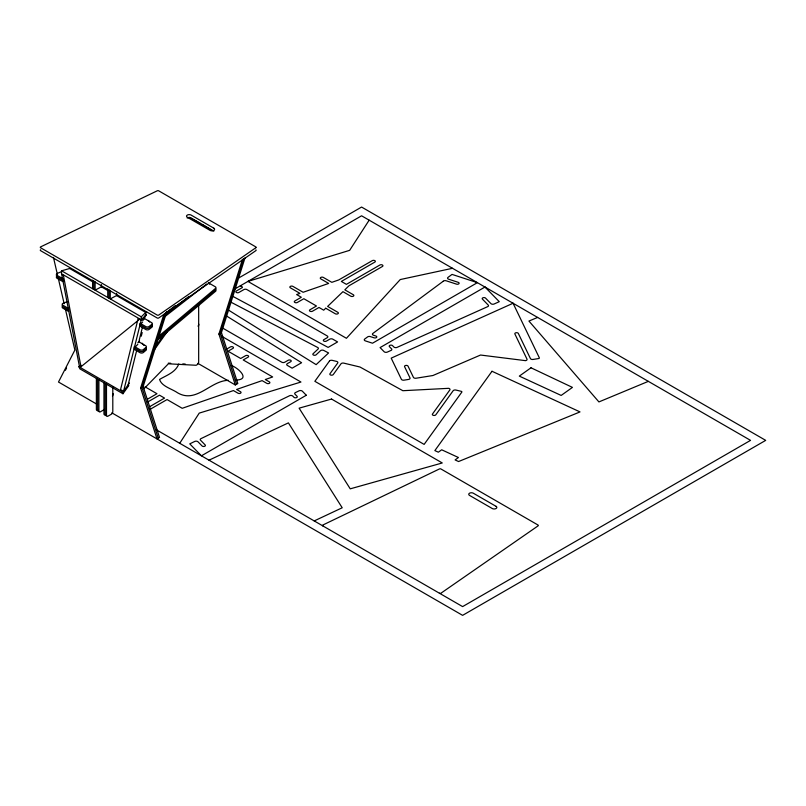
<?xml version="1.0" encoding="UTF-8"?>
<svg xmlns="http://www.w3.org/2000/svg" width="806" height="806" viewBox="0 0 806 806"><rect width="100%" height="100%" fill="white"/><g stroke="black" fill="none" stroke-linecap="round" stroke-linejoin="round"><path stroke-width="1.21" d="M70.021 268.398L61.578 270.806L61.488 273.778L141.181 319.791L146.511 314.541M141.181 319.791L141.282 316.818L146.601 311.579M141.141 320.304L138.108 318.642L120.557 389.59L123.58 391.253L141.141 320.304L146.46 315.065M127.953 385.711L136.385 351.638M139.126 340.565L142.43 327.206M141.282 336.193L142.188 332.546M166.721 311.771L143.146 386.558L159.517 437.446L156.999 438.907L140.617 388.018L163.82 314.411M165.089 313.685L141.876 387.293L158.258 438.172M245.024 257.809L221.438 332.606L237.82 383.495L235.292 384.956L218.92 334.067L242.495 259.27M243.755 258.545L220.179 333.341L236.561 384.22M65.407 370.276L66.535 368.08M178.811 363.969C175.456 372.543 166.57 375.213 159.548 379.455C161.784 386.568 171.869 388.754 177.713 392.885C196.614 403.796 210.497 380.482 228.471 380.351M179.728 443.28L199.233 413.115L300.96 382.034L221.62 336.223M369.158 220.169L349.653 250.344L247.926 281.415L346.429 338.288L400.25 279.551L452.509 268.297M123.58 391.253L129.423 383.062M154.994 347.235L165.22 332.908M80.872 365.158L78.928 366.73L79.895 368.876L122.965 393.741L128.809 385.55M154.379 349.723L167.527 331.296M142.672 320.566L144.435 318.773M140.919 323.821L142.672 322.027M137.816 342.862L139.569 341.069M135.186 347.023L137.816 344.323M144.002 388.754L168.363 363.808L196.14 365.269L197.148 364.685A2.146 1.239 -60 0 0 198.669 362.045L198.669 305.192M158.047 336.807L215.404 288.498A2.146 1.239 0 0 0 215.333 286.795L208.613 282.916A1.783 1.028 0 0 1 208.341 282.715M158.047 338.268L215.404 289.959A2.146 1.239 0 0 0 215.635 288.467M158.047 339.729L215.404 291.419A2.146 1.239 0 0 0 215.575 289.878M80.983 366.74L63.432 275.521L61.719 274.463L79.28 365.672L80.983 366.74L138.42 320.214M151.891 324.304L149.1 326.48A2.146 1.239 0 0 1 145.866 326.621L140.043 323.266L140.043 326.178L145.866 329.543A2.146 1.239 0 0 0 149.1 329.402L151.891 327.216A2.146 1.239 0 0 0 151.911 325.765A2.146 1.239 0 0 0 151.891 324.294A2.146 1.239 0 0 0 151.679 322.692L144.556 318.582L146.037 312.607L116.588 295.601L116.588 293.344M151.891 325.765L149.1 327.941A2.146 1.239 0 0 1 145.866 328.082L140.043 324.727M165.341 313.373L175.194 305.686M164.353 315.589L188.977 296.396M164.353 317.05L206.699 284.034M238.385 278.171L361.582 207.051L765.7 440.368L462.614 615.351L111.863 412.853M234.455 289.193L361.582 215.796L750.547 440.368L462.614 606.606L156.455 429.84M218.92 334.067L221.438 332.606M140.617 388.018L143.146 386.558M226.516 349.189L230.415 346.933A1.783 1.028 0 0 1 232.944 346.933A1.783 1.028 0 0 1 232.944 348.394L228.068 351.215L240.692 358.499L245.568 355.688A1.783 1.028 0 0 1 248.097 355.688A1.783 1.028 0 0 1 248.097 357.149L243.221 359.96L272.67 376.966L265.275 379.525L269.335 381.873A1.783 1.028 0 0 1 269.335 383.334A1.783 1.028 0 0 1 266.806 383.334L262.121 380.623L236.581 389.469L240.52 391.746A1.783 1.028 0 0 1 240.52 393.197A1.783 1.028 0 0 1 237.992 393.197L233.428 390.567L182.216 408.299L167.064 399.554L151.296 408.652A1.783 1.028 0 0 1 149.493 408.914M147.498 399.182L156.969 393.721L145.06 386.84M147.921 401.851L159.487 395.182L164.545 398.093L149.825 406.587M101.747 286.624L95.118 290.16L95.118 281.657M116.9 295.369L110.271 298.915L110.271 290.412M209.006 460.186L288.397 422.878L342.207 507.77L314.219 520.928M537.622 317.433L528.927 321.05L598.918 401.922L648.346 381.359M235.362 380.059C251.069 380.049 238.908 368.372 231.705 365.592M168.303 363.143L170.721 363.264M182.801 363.899L185.219 364.03M189.148 217.318L200.573 223.605M232.773 296.336L328.113 347.406L337.583 341.935L332.787 339.165A2.146 1.239 0 0 0 329.755 339.165L326.39 341.109A1.783 1.028 0 0 1 323.871 341.109A1.783 1.028 0 0 1 323.871 339.648L327.226 337.704A2.146 1.239 0 0 0 327.226 335.951L246.908 289.586A2.146 1.239 0 0 0 243.886 289.586L238.908 292.457A1.783 1.028 0 0 1 236.38 292.457A1.783 1.028 0 0 1 236.38 290.996L242.112 287.692A1.068 0.615 0 0 0 242.112 286.815L240.349 285.787M213.822 231.11L191.093 217.983A2.68 1.552 0 0 0 187.214 218.033M222.073 327.74L281.768 362.206A2.146 1.239 0 0 0 284.8 362.206L288.165 360.262A1.783 1.028 0 0 1 290.684 360.262A1.783 1.028 0 0 1 290.684 361.723L287.329 363.657A2.146 1.239 0 0 0 287.329 365.41L292.125 368.181L301.595 362.71L226.083 315.72M69.447 268.378L92.589 281.747M107.742 290.492L101.425 286.845L101.425 284.599M61.578 270.806L141.282 316.818M62.818 280.135L56.994 276.78A2.146 1.239 0 0 1 56.793 275.168M197.893 363.355L235.292 384.956M138.823 341.774L145.755 345.784A2.146 1.239 0 0 1 146.007 347.356L143.337 349.603A2.146 1.239 0 0 1 140.053 349.784L134.3 346.459L134.3 349.381L140.053 352.696A2.146 1.239 0 0 0 143.337 352.524L146.007 350.267A2.146 1.239 0 0 0 146.299 349.24M68.55 309.957L62.808 306.643A2.146 1.239 0 0 1 62.475 305.131M134.3 347.92L140.053 351.235A2.146 1.239 0 0 0 143.337 351.063L146.007 348.817A2.146 1.239 0 0 0 146.269 347.718M78.928 366.73L121.998 391.595L122.965 393.741M97.032 404.29L58.495 382.034L74.867 350.056L65.286 308.607M202.084 224.471L212.29 230.657M228.007 309.796L316.143 364.644L328.576 352.957L323.76 350.439A2.146 1.239 0 0 0 320.496 350.701L316.143 354.791A1.783 1.028 0 0 1 313.685 355.134A1.783 1.028 0 0 1 313.101 353.713L318.078 349.038A2.146 1.239 0 0 0 317.463 347.366L232.199 302.834A2.146 1.239 0 0 0 230.163 302.411M53.448 257.396L57.397 274.463M58.244 278.12L64.158 303.731M112.8 386.679L112.8 411.634A2.146 1.239 -60 0 1 111.278 414.264L107.994 416.158A2.146 1.239 -60 0 1 106.483 415.281L106.483 384.22M109.012 289.676L109.012 298.19M107.742 288.951L107.742 297.454M105.213 383.495L105.213 414.556A2.146 1.239 -60 0 0 106.583 415.503M103.954 382.759L103.954 413.821A2.146 1.239 -60 0 0 105.475 414.697M98.906 379.848L98.906 410.909A2.146 1.239 -60 0 0 100.418 411.785L103.702 409.891A2.146 1.239 -60 0 0 104.397 409.287M97.637 379.122L97.637 410.183A2.146 1.239 -60 0 0 98.715 411.231M96.377 378.387L96.377 409.448A2.146 1.239 -60 0 0 97.889 410.325M93.849 280.931L93.849 289.435M92.589 280.196L92.589 288.709M40.673 249.769A1.068 0.615 0 0 0 40.612 250.676L157.19 317.987A1.068 0.615 0 0 0 158.762 317.957L255.855 250.646A1.068 0.615 0 0 0 255.905 249.87M56.833 276.599A2.146 1.239 0 0 0 56.994 278.231L62.818 281.596L62.818 278.675L56.994 275.32A2.146 1.239 0 0 1 57.236 273.446L61.014 271.834A2.146 1.239 0 0 1 61.669 271.652M62.475 306.592A2.146 1.239 0 0 0 62.808 308.094L68.55 311.418L68.55 308.497L62.808 305.182A2.146 1.239 0 0 1 63.11 303.288L67.009 301.746A2.146 1.239 0 0 1 67.311 301.645M148.123 320.395A1.783 1.028 0 0 0 148.616 320.919A1.783 1.028 60 0 1 149.594 322.027M142.249 343.215A1.783 1.028 0 0 0 142.763 344.051A1.783 1.028 60 0 1 143.821 345.321M208.613 282.916A1.783 1.028 60 0 1 209.671 284.186M198.881 324.224A1.783 1.028 -60 0 0 198.669 325.14A1.783 1.028 60 0 1 197.893 326.047M113.253 393.781A1.783 1.028 -60 0 0 112.8 395.182A1.783 1.028 60 0 1 112.427 395.998M322.833 525.905A1.068 0.615 0 0 1 322.894 524.998L439.471 468.941A1.068 0.615 0 0 1 440.932 468.971L538.025 525.028A1.068 0.615 0 0 1 538.076 525.865L440.983 593.176A1.068 0.615 0 0 1 439.411 593.206M329.463 361.028L314.854 381.309L424.137 444.398L461.798 392.139A1.068 0.615 0 0 0 461.223 391.323L455.944 390.064A2.146 1.239 0 0 0 453.143 390.729L435.784 414.828A1.783 1.028 0 0 1 433.447 415.382A1.783 1.028 0 0 1 432.479 414.032L449.839 389.943A2.146 1.239 0 0 0 448.67 388.321L402.859 390.709L359.97 367.012L343.809 363.133A2.146 1.239 0 0 0 341.009 363.798L333.261 374.548A1.783 1.028 0 0 1 330.934 375.102A1.783 1.028 0 0 1 329.966 373.752L337.704 363.002A2.146 1.239 0 0 0 336.555 361.39L332.263 360.363A2.146 1.239 0 0 0 329.463 361.028M492.003 371.274L434.857 450.594L438.343 452.196L441.688 449.788L458.433 457.516L455.088 459.924L458.574 461.536L580.018 411.916L492.003 371.274M325.725 308.235L323.7 310.179L318.995 307.469L312.506 311.207A1.783 1.028 0 0 1 309.978 311.207A1.783 1.028 0 0 1 309.978 309.756L316.466 306.008L303.832 298.714L297.343 302.462A1.783 1.028 0 0 1 294.825 302.462A1.783 1.028 0 0 1 294.825 301.001L301.313 297.253L296.598 294.543L299.973 293.374L290.382 287.833A1.783 1.028 0 0 1 290.382 286.382A1.783 1.028 0 0 1 292.91 286.382L303.127 292.276L328.667 283.43L320.808 278.896A1.783 1.028 0 0 1 320.808 277.435A1.783 1.028 0 0 1 323.337 277.435L331.83 282.332L338.752 279.934L372.301 260.65A1.783 1.028 0 0 1 374.83 260.65A1.783 1.028 0 0 1 374.83 262.101L341.341 281.435L346.399 284.357L379.878 265.023A1.783 1.028 0 0 1 382.407 265.023A1.783 1.028 0 0 1 382.407 266.484L348.917 285.808L344.837 289.848L353.32 294.744A1.783 1.028 0 0 1 353.32 296.205A1.783 1.028 0 0 1 350.801 296.205L342.943 291.671L327.619 306.411L337.835 312.315A1.783 1.028 0 0 1 337.835 313.776A1.783 1.028 0 0 1 335.306 313.776L325.725 308.235M443.219 281.264L373.077 333.271A2.146 1.239 0 0 0 373.5 335.246L375.868 336.021A1.783 1.028 0 0 1 376.553 337.422A1.783 1.028 0 0 1 374.115 337.815L370.337 336.586A2.146 1.239 0 0 0 367.596 336.908L364.705 339.044A2.146 1.239 0 0 0 365.35 340.878L372.513 343.215L477.394 282.664L452.035 274.403L448.005 277.385A2.146 1.239 0 0 0 448.65 279.219L458.211 282.332A1.783 1.028 0 0 1 458.886 283.742A1.783 1.028 0 0 1 456.458 284.125L446.151 280.78A2.146 1.239 0 0 0 443.219 281.264M530.993 367.788L519.316 376.11L561.167 395.434L572.441 387.394L530.993 367.788M255.855 247.724L158.762 315.035A1.068 0.615 0 0 1 157.19 315.065L40.612 247.764A1.068 0.615 0 0 1 40.673 246.858L157.251 190.8A1.068 0.615 0 0 1 158.711 190.831L255.804 246.888A1.068 0.615 0 0 1 255.855 247.724M484.97 287.037L380.089 347.588L384.13 351.728A2.146 1.239 0 0 0 387.313 352.091L391.021 350.429A2.146 1.239 0 0 0 391.565 348.847L389.439 346.661A1.783 1.028 0 0 1 390.114 345.26A1.783 1.028 0 0 1 392.552 345.653L393.882 347.023A2.146 1.239 0 0 0 397.308 347.265L487.398 306.764A2.146 1.239 0 0 0 488.235 305.071L482.431 299.127A1.783 1.028 0 0 1 483.106 297.726A1.783 1.028 0 0 1 485.544 298.109L490.935 303.63A2.146 1.239 0 0 0 494.118 304.003L499.277 301.676L484.97 287.037M306.31 395.252L201.429 455.813L189.753 443.864L194.74 441.446A2.146 1.239 0 0 1 197.984 441.789L202.064 445.96A1.783 1.028 0 0 0 204.492 446.353A1.783 1.028 0 0 0 205.177 444.952L200.503 440.167A2.146 1.239 0 0 1 201.228 438.514L289.324 395.857A2.146 1.239 0 0 1 292.769 396.078L293.938 397.277A1.783 1.028 0 0 0 296.366 397.67A1.783 1.028 0 0 0 297.051 396.27L294.966 394.134A2.146 1.239 0 0 1 295.449 392.582L299.066 390.829A2.146 1.239 0 0 1 302.321 391.162L306.31 395.252M513.069 303.257L391.192 358.136L401.388 379.294A2.146 1.239 0 0 0 404.028 380.16L408.501 379.435A2.146 1.239 0 0 0 409.992 377.913L404.592 366.7A1.783 1.028 0 0 1 405.831 365.43A1.783 1.028 0 0 1 408.027 366.146L413.428 377.359A2.146 1.239 0 0 0 416.067 378.226L432.933 375.515L480.537 355.033L525.492 360.655A2.146 1.239 0 0 0 526.993 359.133L514.883 333.986A1.783 1.028 0 0 1 516.132 332.717A1.783 1.028 0 0 1 518.329 333.432L530.439 358.579A2.146 1.239 0 0 0 533.078 359.446L538.579 358.559A1.068 0.615 0 0 0 539.325 357.793L513.069 303.257M331.548 399.051L299.107 408.168L350.237 488.839L442.272 462.966L331.548 399.051M213.822 228.189L191.093 215.071A2.68 1.552 0 0 0 187.304 215.071A2.68 1.552 0 0 0 187.304 217.257L210.034 230.375A2.68 1.552 0 0 0 213.822 230.375A2.68 1.552 0 0 0 213.822 228.189M496.043 506.329L473.313 493.212A2.68 1.552 0 0 0 469.525 493.212A2.68 1.552 0 0 0 469.525 495.398L492.254 508.515A2.68 1.552 0 0 0 496.043 508.515A2.68 1.552 0 0 0 496.043 506.329"/></g></svg>
